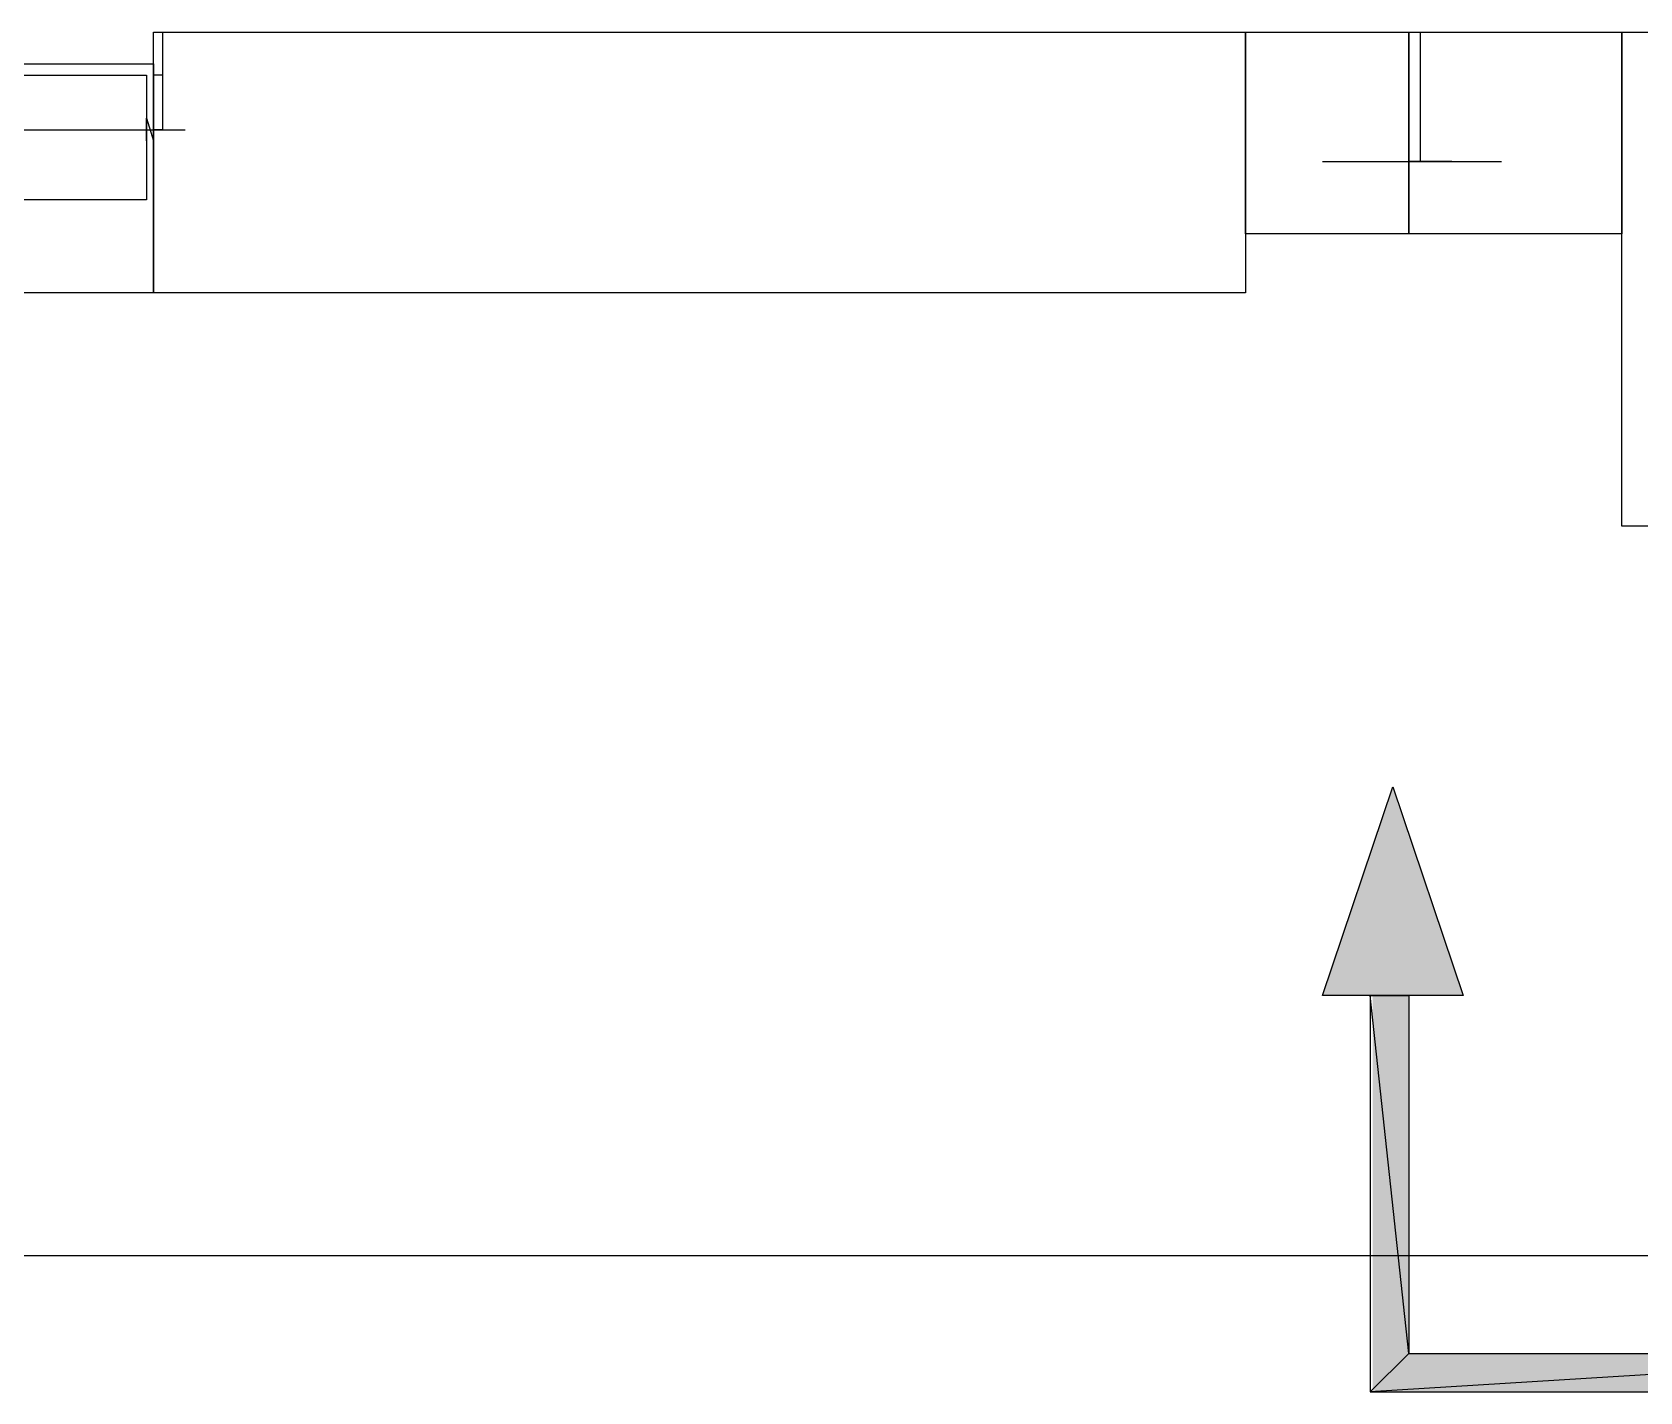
# Model space of a CAD drawing. Header units: millimetres. Extents: x 5 to 415, y 48 to 251.
# Drawn here: x 203.53 to 216.04, y 198 to 208.58 of the extents above; entities that cross this region are included whole.
import ezdxf

# ---------------------------------------------------------------- set-up
doc = ezdxf.new("R2010")
doc.units = ezdxf.units.MM
doc.layers.add('H', color=7, linetype='Continuous')
doc.layers.add('P', color=7, linetype='Continuous')

msp = doc.modelspace()

# ---------------------------------------------------------------- hatches: boundary and pattern name
at = {"layer": 'H', "linetype": 'Continuous'}
for points in [[(213.572, 201.083), (214.118, 202.688), (214.665, 201.083), (213.572, 201.083)], [(214.242, 198.296), (218.775, 198.296), (218.775, 197.997), (213.96, 197.997), (213.96, 201.083), (214.242, 201.083), (214.242, 198.296)]]:
    msp.add_hatch(color=256, dxfattribs=at).paths.add_polyline_path(points)

# ---------------------------------------------------------------- linework, layer by layer
at = {"layer": 'P'}
for points in [[(204.47, 207.821), (204.47, 208.58)], [(204.47, 208.58), (204.541, 208.58)], [(204.47, 206.551), (204.47, 208.58)], [(204.47, 208.58), (212.972, 208.58)], [(204.47, 208.245), (204.47, 208.58)], [(204.47, 208.58), (204.541, 208.58)], [(204.541, 208.58), (204.541, 207.821)], [(204.541, 208.58), (204.541, 208.245)], [(212.972, 207.01), (212.972, 208.58)], [(212.972, 208.58), (214.242, 208.58)], [(212.972, 208.58), (212.972, 206.551)], [(214.242, 207.01), (214.242, 208.58)], [(214.242, 208.58), (215.9, 208.58)], [(214.242, 208.58), (214.242, 207.01)], [(214.242, 207.574), (214.242, 208.58)], [(214.242, 208.58), (214.33, 208.58)], [(214.33, 208.58), (214.33, 207.574)], [(215.9, 204.735), (215.9, 208.58)], [(215.9, 208.58), (222.585, 208.58)], [(215.9, 208.58), (215.9, 207.01)], [(199.725, 208.245), (204.417, 208.245)], [(203.235, 208.333), (204.47, 208.333)], [(204.417, 208.245), (204.417, 207.275)], [(204.47, 208.333), (204.47, 206.551)], [(204.541, 208.245), (204.47, 208.245)], [(204.417, 207.733), (204.417, 207.91)], [(204.417, 207.91), (204.47, 207.733)], [(199.425, 207.821), (204.717, 207.821)], [(204.541, 207.821), (204.47, 207.821)], [(214.242, 207.486), (214.242, 207.645)], [(214.242, 207.645), (214.242, 207.486)], [(213.572, 207.574), (214.965, 207.574)], [(214.577, 207.574), (214.242, 207.574)], [(214.33, 207.574), (214.242, 207.574)], [(204.417, 207.275), (199.725, 207.275)], [(214.242, 207.01), (212.972, 207.01)], [(215.9, 207.01), (214.242, 207.01)], [(204.47, 206.551), (203.235, 206.551)], [(212.972, 206.551), (204.47, 206.551)], [(222.585, 204.735), (215.9, 204.735)], [(213.572, 201.083), (214.118, 202.706)], [(214.118, 202.706), (214.665, 201.083)], [(214.665, 201.083), (213.572, 201.083)], [(214.242, 198.296), (213.942, 201.083)], [(213.942, 201.083), (213.942, 197.997)], [(214.242, 198.296), (213.942, 201.083)], [(213.942, 201.083), (214.242, 201.083)], [(214.242, 201.083), (214.242, 198.296)], [(286.597, 199.055), (115.094, 199.055)], [(218.775, 198.296), (213.942, 197.997)], [(218.775, 198.296), (213.942, 197.997)], [(213.942, 197.997), (214.242, 198.296)], [(213.942, 197.997), (214.242, 198.296)], [(214.242, 198.296), (218.775, 198.296)], [(213.942, 197.997), (218.775, 197.997)]]:
    msp.add_lwpolyline(points, dxfattribs=at)

doc.saveas('drawing.dxf')
